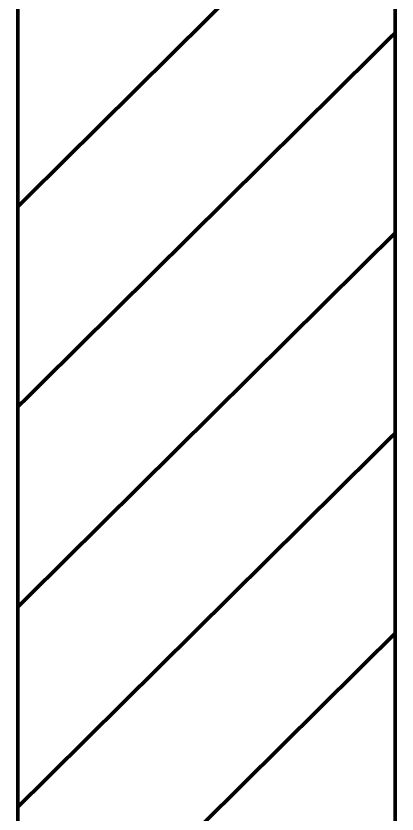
# Model space of a CAD drawing. Header units: metres. Extents: x -593 to 248, y 430 to 1024.
# Drawn here: x -225.97 to -221.69, y 805.35 to 814.31 of the extents above; entities that cross this region are included whole.
import ezdxf

# ---------------------------------------------------------------- set-up
doc = ezdxf.new("R2010")
doc.units = ezdxf.units.M
doc.header["$MEASUREMENT"] = 0
doc.layers.add('C00-00-00-BLACK', color=7, linetype='Continuous')

msp = doc.modelspace()

# ---------------------------------------------------------------- linework, layer by layer
at = {"layer": 'C00-00-00-BLACK', "const_width": 0.0423}
for points in [[(-221.7108, 765.2452), (-221.7108, 832.8959)], [(-225.9518, 769.4838), (-225.9518, 828.6999)], [(-225.9518, 812.1689), (-221.7108, 816.3649)], [(-225.9518, 809.9219), (-221.7108, 814.1189)], [(-225.9518, 807.6759), (-221.7108, 811.8729)], [(-225.9518, 805.4299), (-221.7108, 809.6259)], [(-225.9518, 803.1809), (-221.7108, 807.3799)]]:
    msp.add_lwpolyline(points, dxfattribs=at)

doc.saveas('drawing.dxf')
